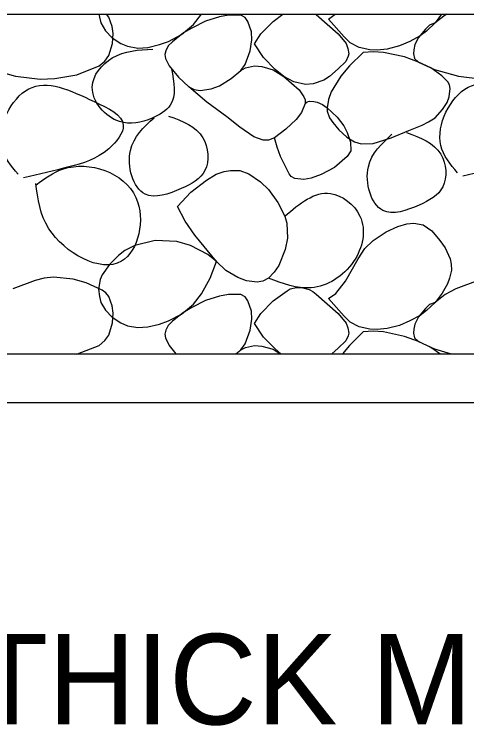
# Model space of a CAD drawing. Extents: x 2039679 to 2054696, y 1636462 to 1637830.
# Drawn here: x 2054385.65 to 2054415.61, y 1637342.52 to 1637389.66 of the extents above; entities that cross this region are included whole.
import ezdxf

# ---------------------------------------------------------------- set-up
doc = ezdxf.new("R2010")
doc.units = 0
for name, color, linetype in [('DR_Pr_Aggregate_Ditch', 7, 'Continuous'), ('DR_Pr_Erosion_Control_Permanent_Items', 7, 'Continuous'), ('HS_Dimensions_and_Text', 7, 'Continuous')]:
    doc.layers.add(name, color=color, linetype=linetype)

msp = doc.modelspace()

# ---------------------------------------------------------------- linework, layer by layer
at = {"layer": 'DR_Pr_Aggregate_Ditch'}
for p, q in [((2054329.4, 1637389.661), (2054421.542, 1637389.661)), ((2054324.214, 1637367.161), (2054426.578, 1637367.161))]:
    msp.add_line(p, q, dxfattribs=at)
for points in [[(2054391.242, 1637389.661), (2054391.285, 1637389.469)], [(2054391.285, 1637389.469), (2054391.392, 1637389.083)], [(2054391.907, 1637389.469), (2054391.757, 1637389.661)], [(2054392.142, 1637388.847), (2054391.907, 1637389.469)], [(2054397.521, 1637388.976), (2054398.035, 1637389.661)], [(2054399.235, 1637389.49), (2054398.314, 1637389.211)], [(2054399.835, 1637389.597), (2054399.235, 1637389.49)], [(2054400.649, 1637389.597), (2054399.835, 1637389.597)], [(2054400.927, 1637389.447), (2054400.649, 1637389.597)], [(2054401.12, 1637389.19), (2054400.927, 1637389.447)], [(2054402.792, 1637389.19), (2054403.435, 1637389.661)], [(2054405.599, 1637389.661), (2054405.642, 1637389.639)], [(2054405.642, 1637389.639), (2054407.099, 1637388.354)], [(2054406.456, 1637389.34), (2054406.885, 1637389.661)], [(2054407.485, 1637388.162), (2054406.456, 1637389.34)], [(2054413.935, 1637389.661), (2054413.507, 1637389.083)], [(2054414.171, 1637389.597), (2054413.507, 1637389.083)], [(2054414.278, 1637389.661), (2054414.171, 1637389.597)], [(2054391.392, 1637389.083), (2054391.692, 1637388.568)], [(2054392.206, 1637388.375), (2054392.142, 1637388.847)], [(2054396.728, 1637388.312), (2054397.521, 1637388.976)], [(2054398.314, 1637389.211), (2054397.413, 1637388.74)], [(2054401.357, 1637388.505), (2054401.12, 1637389.19)], [(2054401.978, 1637388.354), (2054402.792, 1637389.19)], [(2054413.142, 1637388.933), (2054412.864, 1637388.675)], [(2054413.507, 1637389.083), (2054412.949, 1637388.547)], [(2054413.507, 1637389.083), (2054413.142, 1637388.933)], [(2054391.692, 1637388.568), (2054392.121, 1637388.097)], [(2054392.163, 1637387.732), (2054392.206, 1637388.375)], [(2054396.856, 1637388.418), (2054396.127, 1637387.84)], [(2054397.413, 1637388.74), (2054396.856, 1637388.418)], [(2054401.378, 1637387.969), (2054401.357, 1637388.505)], [(2054412.864, 1637388.675), (2054412.414, 1637388.118)], [(2054412.949, 1637388.547), (2054412.521, 1637388.225)], [(2054392.121, 1637388.097), (2054392.699, 1637387.732)], [(2054395.871, 1637387.862), (2054396.728, 1637388.312)], [(2054401.27, 1637387.239), (2054401.378, 1637387.969)], [(2054401.55, 1637387.69), (2054401.978, 1637388.354)], [(2054407.099, 1637388.354), (2054407.614, 1637387.712)], [(2054407.892, 1637387.776), (2054407.485, 1637388.162)], [(2054412.521, 1637388.225), (2054411.835, 1637387.862)], [(2054412.414, 1637388.118), (2054412.178, 1637387.647)], [(2054391.907, 1637386.918), (2054392.163, 1637387.732)], [(2054392.699, 1637387.732), (2054393.149, 1637387.54)], [(2054393.149, 1637387.54), (2054393.835, 1637387.411)], [(2054393.835, 1637387.411), (2054394.5, 1637387.454)], [(2054394.5, 1637387.454), (2054395.271, 1637387.647)], [(2054395.271, 1637387.647), (2054395.871, 1637387.862)], [(2054395.849, 1637387.561), (2054395.678, 1637387.239)], [(2054396.127, 1637387.84), (2054395.849, 1637387.561)], [(2054402.149, 1637386.79), (2054401.55, 1637387.69)], [(2054407.614, 1637387.712), (2054407.742, 1637387.39)], [(2054408.492, 1637387.454), (2054407.892, 1637387.776)], [(2054409.199, 1637387.304), (2054408.492, 1637387.454)], [(2054411.15, 1637387.561), (2054410.335, 1637387.347)], [(2054411.835, 1637387.862), (2054411.15, 1637387.561)], [(2054412.178, 1637387.647), (2054412.092, 1637387.304)], [(2054395.678, 1637387.239), (2054395.614, 1637386.983)], [(2054395.614, 1637386.983), (2054395.656, 1637386.726)], [(2054400.927, 1637386.34), (2054401.27, 1637387.239)], [(2054407.742, 1637387.39), (2054407.806, 1637387.047)], [(2054407.806, 1637387.047), (2054407.764, 1637386.876)], [(2054408.75, 1637387.133), (2054407.849, 1637386.233)], [(2054409.413, 1637387.176), (2054408.75, 1637387.133)], [(2054409.671, 1637387.283), (2054409.199, 1637387.304)], [(2054410.099, 1637387.133), (2054409.413, 1637387.176)], [(2054410.335, 1637387.347), (2054409.671, 1637387.283)], [(2054411.492, 1637386.833), (2054410.099, 1637387.133)], [(2054412.092, 1637387.304), (2054412.071, 1637387.047)], [(2054412.071, 1637387.047), (2054412.156, 1637386.726)], [(2054391.264, 1637386.233), (2054391.649, 1637386.554)], [(2054391.649, 1637386.554), (2054391.907, 1637386.918)], [(2054395.656, 1637386.726), (2054395.914, 1637386.233)], [(2054402.921, 1637385.997), (2054402.149, 1637386.79)], [(2054407.592, 1637386.533), (2054407.099, 1637386.04)], [(2054407.764, 1637386.876), (2054407.592, 1637386.533)], [(2054412.414, 1637386.49), (2054411.492, 1637386.833)], [(2054412.156, 1637386.726), (2054412.414, 1637386.49)], [(2054413.228, 1637386.105), (2054412.414, 1637386.49)], [(2054412.414, 1637386.49), (2054413.463, 1637385.997)], [(2054389.785, 1637385.654), (2054391.264, 1637386.233)], [(2054395.914, 1637386.233), (2054396.514, 1637385.482)], [(2054400.649, 1637385.933), (2054400.927, 1637386.34)], [(2054400.649, 1637385.933), (2054400.949, 1637386.105)], [(2054400.949, 1637386.105), (2054401.55, 1637386.233)], [(2054401.55, 1637386.233), (2054402.042, 1637386.19)], [(2054402.042, 1637386.19), (2054402.792, 1637385.975)], [(2054407.099, 1637386.04), (2054406.52, 1637385.525)], [(2054407.849, 1637386.233), (2054407.271, 1637385.547)], [(2054413.956, 1637385.59), (2054413.228, 1637386.105)], [(2054384.149, 1637385.997), (2054385.735, 1637385.547)], [(2054385.735, 1637385.547), (2054387.363, 1637385.354)], [(2054388.328, 1637385.397), (2054389.785, 1637385.654)], [(2054400.006, 1637385.397), (2054400.649, 1637385.933)], [(2054402.792, 1637385.975), (2054403.499, 1637385.525)], [(2054403.499, 1637385.525), (2054402.921, 1637385.997)], [(2054407.271, 1637385.547), (2054406.628, 1637384.518)], [(2054413.463, 1637385.997), (2054415.049, 1637385.547)], [(2054414.363, 1637385.182), (2054413.956, 1637385.59)], [(2054415.049, 1637385.547), (2054416.678, 1637385.354)], [(2054387.363, 1637385.354), (2054388.328, 1637385.397)], [(2054396.514, 1637385.482), (2054397.199, 1637384.861)], [(2054399.235, 1637384.926), (2054400.006, 1637385.397)], [(2054404.163, 1637385.182), (2054403.499, 1637385.525)], [(2054403.499, 1637385.525), (2054404.506, 1637384.647)], [(2054404.935, 1637385.011), (2054404.163, 1637385.182)], [(2054406.135, 1637385.29), (2054405.449, 1637385.054)], [(2054406.52, 1637385.525), (2054406.135, 1637385.29)], [(2054414.471, 1637384.99), (2054414.363, 1637385.182)], [(2054397.199, 1637384.861), (2054397.563, 1637384.669)], [(2054398.399, 1637383.833), (2054397.199, 1637384.861)], [(2054397.563, 1637384.669), (2054397.949, 1637384.604)], [(2054397.949, 1637384.604), (2054398.678, 1637384.711)], [(2054398.678, 1637384.711), (2054399.235, 1637384.926)], [(2054404.506, 1637384.647), (2054404.828, 1637384.197)], [(2054405.449, 1637385.054), (2054404.935, 1637385.011)], [(2054414.449, 1637384.197), (2054414.513, 1637384.733)], [(2054414.513, 1637384.733), (2054414.471, 1637384.99)], [(2054404.828, 1637384.197), (2054404.914, 1637383.983)], [(2054406.628, 1637384.518), (2054406.456, 1637384.004)], [(2054414.299, 1637383.811), (2054414.449, 1637384.197)], [(2054399.728, 1637382.869), (2054398.399, 1637383.833)], [(2054404.914, 1637383.747), (2054404.656, 1637383.147)], [(2054404.914, 1637383.983), (2054404.914, 1637383.747)], [(2054404.914, 1637383.747), (2054405.042, 1637383.855)], [(2054405.042, 1637383.855), (2054405.192, 1637383.897)], [(2054405.192, 1637383.897), (2054405.492, 1637383.875)], [(2054405.492, 1637383.875), (2054405.707, 1637383.833)], [(2054405.707, 1637383.833), (2054406.049, 1637383.683)], [(2054406.049, 1637383.683), (2054406.37, 1637383.468)], [(2054406.456, 1637384.004), (2054406.37, 1637383.468)], [(2054413.999, 1637383.34), (2054414.299, 1637383.811)], [(2054406.37, 1637383.468), (2054406.37, 1637383.233)], [(2054406.37, 1637383.468), (2054407.035, 1637382.847)], [(2054406.37, 1637383.233), (2054406.52, 1637382.804)], [(2054413.507, 1637382.804), (2054413.999, 1637383.34)], [(2054400.585, 1637382.183), (2054399.728, 1637382.869)], [(2054404.656, 1637383.147), (2054404.313, 1637382.697)], [(2054406.52, 1637382.804), (2054406.735, 1637382.483)], [(2054407.035, 1637382.847), (2054407.464, 1637382.269)], [(2054413.077, 1637382.526), (2054413.507, 1637382.804)], [(2054404.313, 1637382.697), (2054403.628, 1637382.054)], [(2054406.735, 1637382.483), (2054407.142, 1637382.011)], [(2054407.464, 1637382.269), (2054407.699, 1637381.818)], [(2054411.771, 1637381.947), (2054412.649, 1637382.311)], [(2054412.649, 1637382.311), (2054413.077, 1637382.526)], [(2054401.507, 1637381.54), (2054400.585, 1637382.183)], [(2054403.628, 1637382.054), (2054402.878, 1637381.476)], [(2054407.142, 1637382.011), (2054407.678, 1637381.518)], [(2054407.699, 1637381.818), (2054407.914, 1637381.175)], [(2054410.592, 1637381.476), (2054411.771, 1637381.947)], [(2054402.128, 1637381.325), (2054401.507, 1637381.54)], [(2054402.471, 1637381.325), (2054402.128, 1637381.325)], [(2054402.878, 1637381.476), (2054402.471, 1637381.325)], [(2054403.049, 1637380.854), (2054402.878, 1637381.476)], [(2054407.678, 1637381.518), (2054408.171, 1637381.218)], [(2054409.413, 1637381.09), (2054410.592, 1637381.476)], [(2054403.285, 1637380.233), (2054403.049, 1637380.854)], [(2054407.914, 1637381.175), (2054407.935, 1637380.619)], [(2054408.171, 1637381.218), (2054408.62, 1637381.068)], [(2054408.62, 1637381.068), (2054409.413, 1637381.09)], [(2054407.935, 1637380.619), (2054407.699, 1637380.233)], [(2054403.842, 1637379.097), (2054403.285, 1637380.233)], [(2054407.699, 1637380.233), (2054406.842, 1637379.504)], [(2054406.842, 1637379.504), (2054405.964, 1637379.033)], [(2054398.377, 1637378.668), (2054399.02, 1637379.055)], [(2054399.02, 1637379.055), (2054399.556, 1637379.247)], [(2054399.556, 1637379.247), (2054399.963, 1637379.311)], [(2054399.963, 1637379.311), (2054400.585, 1637379.311)], [(2054400.585, 1637379.311), (2054401.185, 1637379.097)], [(2054401.185, 1637379.097), (2054401.956, 1637378.562)], [(2054403.992, 1637378.905), (2054403.842, 1637379.097)], [(2054405.964, 1637379.033), (2054405.299, 1637378.797)], [(2054397.349, 1637377.876), (2054398.377, 1637378.668)], [(2054401.956, 1637378.562), (2054402.471, 1637378.047)], [(2054404.228, 1637378.775), (2054403.992, 1637378.905)], [(2054404.828, 1637378.712), (2054404.228, 1637378.775)], [(2054405.299, 1637378.797), (2054404.828, 1637378.712)], [(2054402.471, 1637378.047), (2054403.092, 1637377.19)], [(2054396.449, 1637376.933), (2054397.349, 1637377.876)], [(2054403.092, 1637377.19), (2054403.564, 1637376.29)], [(2054396.963, 1637375.947), (2054396.449, 1637376.933)], [(2054403.564, 1637376.29), (2054403.692, 1637375.819)], [(2054397.606, 1637375.026), (2054396.963, 1637375.947)], [(2054403.692, 1637375.819), (2054403.735, 1637374.833)], [(2054411.042, 1637375.604), (2054411.642, 1637375.776)], [(2054411.642, 1637375.776), (2054412.092, 1637375.819)], [(2054412.092, 1637375.819), (2054412.714, 1637375.712)], [(2054412.714, 1637375.712), (2054413.292, 1637375.304)], [(2054409.413, 1637374.661), (2054410.271, 1637375.239)], [(2054410.271, 1637375.239), (2054411.042, 1637375.604)], [(2054413.292, 1637375.304), (2054413.828, 1637374.661)], [(2054399.042, 1637373.269), (2054397.606, 1637375.026)], [(2054403.735, 1637374.833), (2054403.585, 1637374.083)], [(2054393.642, 1637374.34), (2054392.978, 1637373.997)], [(2054394.971, 1637374.661), (2054393.642, 1637374.34)], [(2054396.407, 1637374.598), (2054394.971, 1637374.661)], [(2054397.328, 1637374.34), (2054396.407, 1637374.598)], [(2054398.464, 1637373.74), (2054397.328, 1637374.34)], [(2054408.856, 1637374.147), (2054409.413, 1637374.661)], [(2054413.828, 1637374.661), (2054414.171, 1637374.19)], [(2054392.978, 1637373.997), (2054392.549, 1637373.675)], [(2054403.585, 1637374.083), (2054403.157, 1637373.011)], [(2054408.407, 1637373.462), (2054408.856, 1637374.147)], [(2054414.171, 1637374.19), (2054414.513, 1637373.462)], [(2054392.549, 1637373.675), (2054391.95, 1637373.076)], [(2054399.042, 1637373.269), (2054398.464, 1637373.74)], [(2054407.571, 1637371.983), (2054408.407, 1637373.462)], [(2054414.513, 1637373.462), (2054414.578, 1637373.097)], [(2054391.95, 1637373.076), (2054391.478, 1637372.39)], [(2054398.614, 1637372.176), (2054399.042, 1637373.269)], [(2054399.663, 1637372.69), (2054399.042, 1637373.269)], [(2054403.157, 1637373.011), (2054402.856, 1637372.561)], [(2054414.578, 1637373.097), (2054414.599, 1637372.711)], [(2054391.478, 1637372.39), (2054391.327, 1637372.09)], [(2054400.456, 1637372.218), (2054399.663, 1637372.69)], [(2054402.856, 1637372.561), (2054402.492, 1637372.176)], [(2054414.599, 1637372.711), (2054414.471, 1637372.176)], [(2054387.042, 1637372.026), (2054385.564, 1637371.468)], [(2054387.621, 1637372.176), (2054387.042, 1637372.026)], [(2054388.242, 1637372.24), (2054387.621, 1637372.176)], [(2054389.55, 1637372.111), (2054388.242, 1637372.24)], [(2054390.406, 1637371.876), (2054389.55, 1637372.111)], [(2054391.478, 1637371.383), (2054390.406, 1637371.876)], [(2054391.327, 1637372.09), (2054391.221, 1637371.447)], [(2054398.035, 1637371.147), (2054398.614, 1637372.176)], [(2054401.014, 1637372.004), (2054400.456, 1637372.218)], [(2054401.742, 1637371.918), (2054401.014, 1637372.004)], [(2054402.106, 1637371.983), (2054401.742, 1637371.918)], [(2054402.492, 1637372.176), (2054402.106, 1637371.983)], [(2054406.928, 1637371.169), (2054407.571, 1637371.983)], [(2054414.471, 1637372.176), (2054414.321, 1637371.79)], [(2054416.356, 1637372.026), (2054414.878, 1637371.468)], [(2054391.221, 1637371.447), (2054391.285, 1637370.954)], [(2054403.714, 1637371.34), (2054403.907, 1637371.468)], [(2054403.907, 1637371.468), (2054404.335, 1637371.555)], [(2054404.335, 1637371.555), (2054404.656, 1637371.555)], [(2054404.656, 1637371.555), (2054405.171, 1637371.425)], [(2054405.171, 1637371.425), (2054405.406, 1637371.297)], [(2054414.321, 1637371.79), (2054413.978, 1637371.19)], [(2054414.878, 1637371.468), (2054414.171, 1637371.082)], [(2054391.285, 1637370.954), (2054391.392, 1637370.569)], [(2054391.714, 1637371.212), (2054391.478, 1637371.383)], [(2054391.907, 1637370.954), (2054391.714, 1637371.212)], [(2054392.142, 1637370.333), (2054391.907, 1637370.954)], [(2054397.521, 1637370.461), (2054398.035, 1637371.147)], [(2054399.235, 1637370.976), (2054398.314, 1637370.697)], [(2054399.835, 1637371.082), (2054399.235, 1637370.976)], [(2054400.649, 1637371.082), (2054399.835, 1637371.082)], [(2054400.927, 1637370.932), (2054400.649, 1637371.082)], [(2054401.12, 1637370.676), (2054400.927, 1637370.932)], [(2054402.792, 1637370.676), (2054403.714, 1637371.34)], [(2054405.406, 1637371.297), (2054405.642, 1637371.125)], [(2054405.642, 1637371.125), (2054407.099, 1637369.84)], [(2054406.456, 1637370.826), (2054406.928, 1637371.169)], [(2054413.978, 1637371.19), (2054413.507, 1637370.569)], [(2054414.171, 1637371.082), (2054413.507, 1637370.569)], [(2054391.392, 1637370.569), (2054391.692, 1637370.054)], [(2054396.728, 1637369.798), (2054397.521, 1637370.461)], [(2054398.314, 1637370.697), (2054397.413, 1637370.226)], [(2054401.357, 1637369.99), (2054401.12, 1637370.676)], [(2054401.978, 1637369.84), (2054402.792, 1637370.676)], [(2054407.485, 1637369.647), (2054406.456, 1637370.826)], [(2054413.507, 1637370.569), (2054412.949, 1637370.033)], [(2054413.507, 1637370.569), (2054413.142, 1637370.419)], [(2054391.692, 1637370.054), (2054392.121, 1637369.583)], [(2054392.206, 1637369.861), (2054392.142, 1637370.333)], [(2054397.413, 1637370.226), (2054396.856, 1637369.904)], [(2054401.378, 1637369.455), (2054401.357, 1637369.99)], [(2054412.864, 1637370.161), (2054412.414, 1637369.604)], [(2054412.949, 1637370.033), (2054412.521, 1637369.711)], [(2054413.142, 1637370.419), (2054412.864, 1637370.161)], [(2054392.121, 1637369.583), (2054392.699, 1637369.218)], [(2054392.163, 1637369.218), (2054392.206, 1637369.861)], [(2054395.871, 1637369.347), (2054396.728, 1637369.798)], [(2054396.856, 1637369.904), (2054396.127, 1637369.325)], [(2054401.55, 1637369.175), (2054401.978, 1637369.84)], [(2054407.099, 1637369.84), (2054407.614, 1637369.197)], [(2054407.892, 1637369.261), (2054407.485, 1637369.647)], [(2054412.521, 1637369.711), (2054411.835, 1637369.347)], [(2054412.414, 1637369.604), (2054412.178, 1637369.133)], [(2054391.907, 1637368.404), (2054392.163, 1637369.218)], [(2054392.699, 1637369.218), (2054393.149, 1637369.025)], [(2054394.5, 1637368.94), (2054395.271, 1637369.133)], [(2054395.271, 1637369.133), (2054395.871, 1637369.347)], [(2054395.849, 1637369.047), (2054395.678, 1637368.725)], [(2054396.127, 1637369.325), (2054395.849, 1637369.047)], [(2054401.27, 1637368.725), (2054401.378, 1637369.455)], [(2054402.149, 1637368.276), (2054401.55, 1637369.175)], [(2054407.614, 1637369.197), (2054407.742, 1637368.875)], [(2054408.492, 1637368.94), (2054407.892, 1637369.261)], [(2054411.15, 1637369.047), (2054410.335, 1637368.833)], [(2054411.835, 1637369.347), (2054411.15, 1637369.047)], [(2054412.178, 1637369.133), (2054412.092, 1637368.79)], [(2054393.149, 1637369.025), (2054393.835, 1637368.897)], [(2054393.835, 1637368.897), (2054394.5, 1637368.94)], [(2054395.678, 1637368.725), (2054395.614, 1637368.469)], [(2054400.927, 1637367.826), (2054401.27, 1637368.725)], [(2054407.742, 1637368.875), (2054407.806, 1637368.532)], [(2054408.75, 1637368.619), (2054407.849, 1637367.719)], [(2054409.199, 1637368.79), (2054408.492, 1637368.94)], [(2054409.413, 1637368.662), (2054408.75, 1637368.619)], [(2054409.671, 1637368.769), (2054409.199, 1637368.79)], [(2054410.099, 1637368.619), (2054409.413, 1637368.662)], [(2054410.335, 1637368.833), (2054409.671, 1637368.769)], [(2054411.492, 1637368.319), (2054410.099, 1637368.619)], [(2054412.092, 1637368.79), (2054412.071, 1637368.532)], [(2054391.649, 1637368.04), (2054391.907, 1637368.404)], [(2054395.614, 1637368.469), (2054395.656, 1637368.211)], [(2054395.656, 1637368.211), (2054395.914, 1637367.719)], [(2054402.921, 1637367.483), (2054402.149, 1637368.276)], [(2054407.764, 1637368.362), (2054407.592, 1637368.019)], [(2054407.806, 1637368.532), (2054407.764, 1637368.362)], [(2054412.414, 1637367.976), (2054411.492, 1637368.319)], [(2054412.071, 1637368.532), (2054412.156, 1637368.211)], [(2054412.156, 1637368.211), (2054412.414, 1637367.976)], [(2054389.785, 1637367.14), (2054389.828, 1637367.161), (2054391.264, 1637367.719)], [(2054391.264, 1637367.719), (2054391.649, 1637368.04)], [(2054395.914, 1637367.719), (2054396.342, 1637367.161)], [(2054400.649, 1637367.418), (2054400.927, 1637367.826)], [(2054400.949, 1637367.59), (2054401.55, 1637367.719)], [(2054401.55, 1637367.719), (2054402.042, 1637367.676)], [(2054402.042, 1637367.676), (2054402.792, 1637367.461)], [(2054407.592, 1637368.019), (2054407.099, 1637367.526)], [(2054407.849, 1637367.719), (2054407.378, 1637367.161)], [(2054413.228, 1637367.59), (2054412.414, 1637367.976)], [(2054412.414, 1637367.976), (2054413.463, 1637367.483)], [(2054400.328, 1637367.161), (2054400.649, 1637367.418)], [(2054400.649, 1637367.418), (2054400.949, 1637367.59)], [(2054402.792, 1637367.461), (2054403.264, 1637367.161)], [(2054403.307, 1637367.161), (2054402.921, 1637367.483)], [(2054407.099, 1637367.526), (2054406.671, 1637367.161)], [(2054413.828, 1637367.161), (2054413.228, 1637367.59)], [(2054413.463, 1637367.483), (2054414.578, 1637367.161)]]:
    msp.add_lwpolyline(points, dxfattribs=at)
for points in [[(2054396.064, 1637386.04), (2054395.977, 1637383.64), (2054394.778, 1637382.782), (2054392.613, 1637382.547), (2054390.814, 1637384.839), (2054392.142, 1637386.768), (2054394.821, 1637387.347)], [(2054385.906, 1637379.055), (2054384.813, 1637380.854), (2054386.614, 1637384.711), (2054390.942, 1637383.875), (2054392.871, 1637382.311), (2054391.907, 1637380.747), (2054389.27, 1637379.547), (2054386.271, 1637378.818)], [(2054414.985, 1637379.161), (2054413.892, 1637380.962), (2054415.692, 1637384.819), (2054420.021, 1637383.983), (2054421.949, 1637382.419), (2054420.985, 1637380.854), (2054418.35, 1637379.654), (2054415.349, 1637378.925)], [(2054395.871, 1637382.912), (2054398.142, 1637381.476), (2054398.271, 1637379.311), (2054396.707, 1637378.112), (2054394.307, 1637377.747), (2054393.342, 1637380.64), (2054394.906, 1637382.804)], [(2054411.621, 1637381.818), (2054413.892, 1637380.382), (2054414.021, 1637378.219), (2054412.456, 1637377.018), (2054410.056, 1637376.655), (2054409.092, 1637379.547), (2054410.657, 1637381.711)], [(2054387.085, 1637378.347), (2054388.907, 1637379.418), (2054393.707, 1637377.511), (2054392.742, 1637373.29), (2054387.942, 1637375.454), (2054387.085, 1637378.454)], [(2054403.564, 1637376.29), (2054406.585, 1637377.79), (2054408.535, 1637376.29), (2054408.107, 1637373.269), (2054405.299, 1637371.533), (2054402.492, 1637372.176)]]:
    msp.add_spline(points, degree=3, dxfattribs=at)
at = {"layer": 'DR_Pr_Erosion_Control_Permanent_Items'}
msp.add_line((2054323.442, 1637363.947), (2054427.306, 1637363.947), dxfattribs=at)

# ---------------------------------------------------------------- texts
at = {"layer": 'HS_Dimensions_and_Text'}
msp.add_text(' 12" THICK MINIMUM', height=6.00003, dxfattribs=at).set_placement((2054366.749, 1637342.605))

doc.saveas('drawing.dxf')
